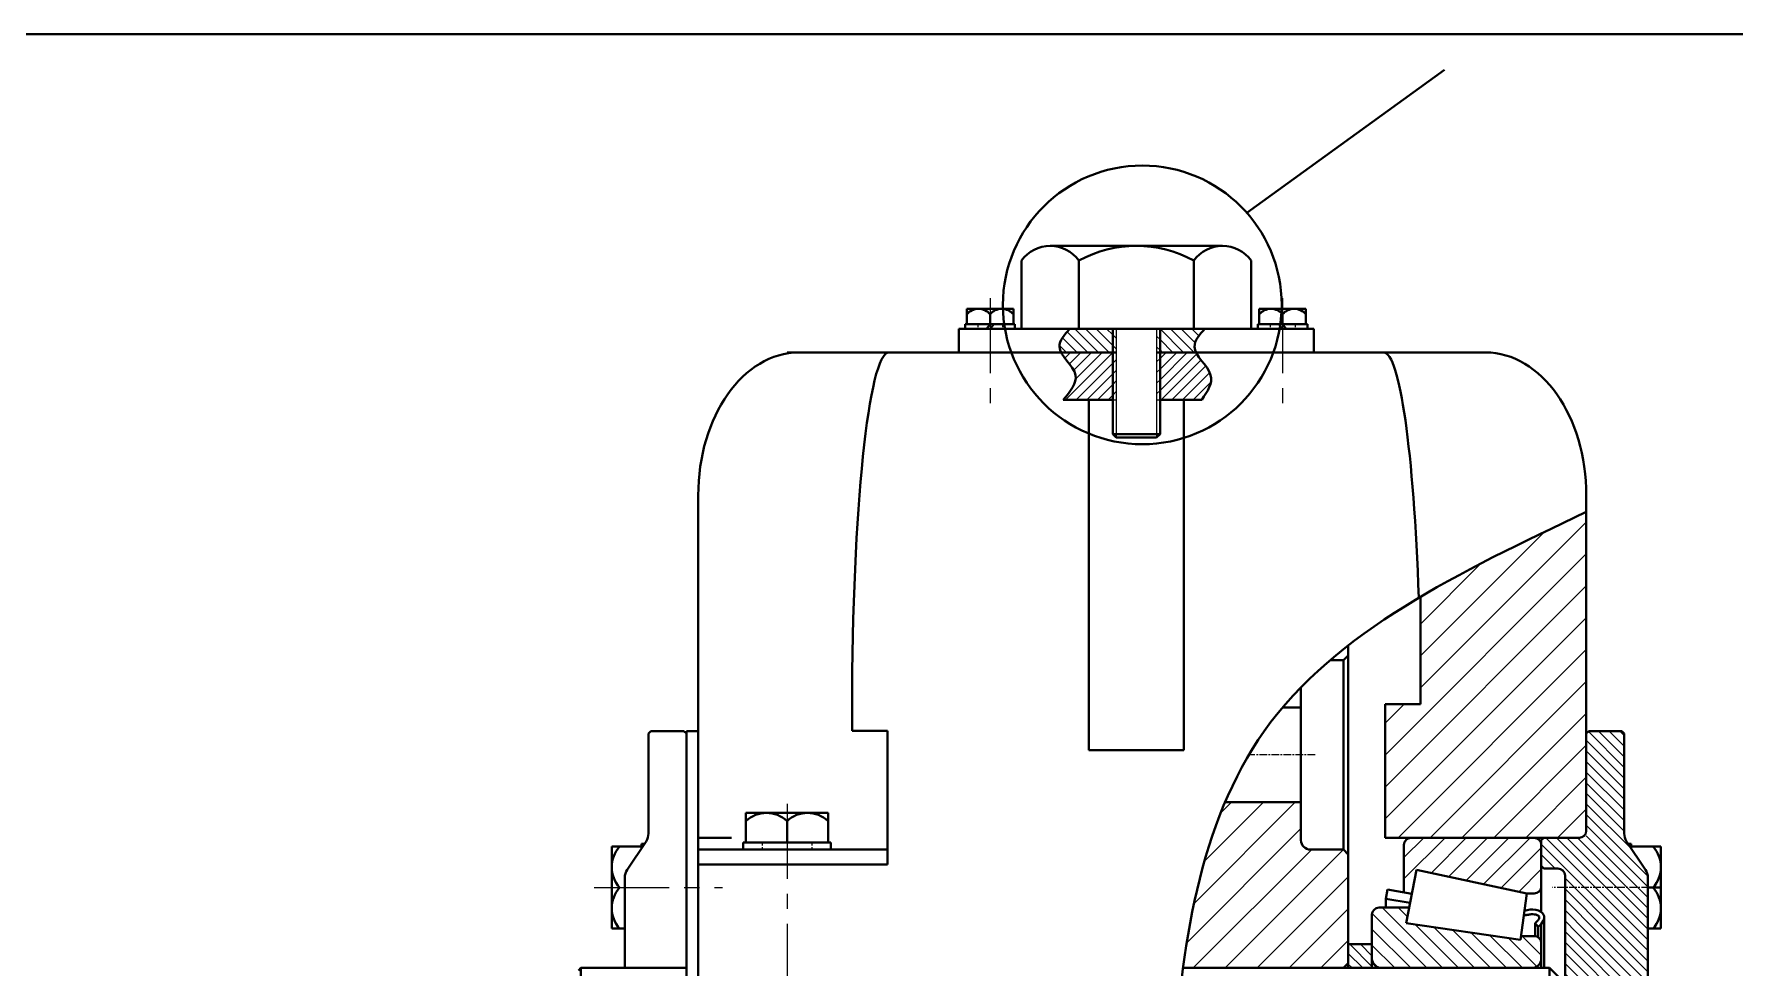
# Model space of a CAD drawing. Header units: millimetres. Extents: x -11382 to 23553, y -372 to 10786.
# Drawn here: x 9218 to 9936, y 3184 to 3578 of the extents above; entities that cross this region are included whole.
import ezdxf

# ---------------------------------------------------------------- set-up
doc = ezdxf.new("R2010")
doc.units = ezdxf.units.MM
doc.header["$LTSCALE"] = 0.2
doc.linetypes.add('CENTER', pattern=[50.8, 31.75, -6.35, 6.35, -6.35])
doc.linetypes.add('HIDDEN', pattern=[9.525, 6.35, -3.175])
for name, color, linetype, lineweight in [('đướng nét đứt', 4, 'HIDDEN', 20), ('đường bao thấy', 7, 'Continuous', 40), ('đường mặt cắt', 160, 'Continuous', 15), ('đường nét mảnh', 220, 'Continuous', 15), ('đường nét tâm', 137, 'CENTER', 15)]:
    doc.layers.add(name, color=color, linetype=linetype, lineweight=lineweight)
pattern_1 = [(45, (4999.434, -2459.5155), (2.245064, -2.245064), [])]
pattern_2 = [(135, (-3078.215, -1969.9664), (-4.490128, -4.490128), [])]
pattern_3 = [(45, (-3078.215, -1969.9664), (-3.367596, 3.367596), [])]
pattern_4 = [(135, (7519.4643, -361.0252), (2.245064, 2.245064), [])]
pattern_5 = [(135, (-6775.051, 542.1053), (-2.245064, -2.245064), [])]
pattern_6 = [(45, (-6775.051, 542.1053), (-2.245064, 2.245064), [])]

# ---------------------------------------------------------------- blocks, each defined once
blk = doc.blocks.new('VB32228')
at = {"layer": 'đường mặt cắt', "ltscale": 0.5}
h = blk.add_hatch(dxfattribs=at)
h.set_pattern_fill('ANSI31', color=256, scale=2, angle=90, style=0)
h.set_pattern_definition(pattern_2)
h.paths.add_polyline_path([(16.98, 181.42), (18.91, 171.38), (22.25, 171.95), (22.25, 192, 0.414214), (19.25, 195), (-32.75, 195, 0.414214), (-35.75, 192), (-35.75, 174.49, 0.414214), (-32.75, 171.49), (-29.58, 171.49)])
h = blk.add_hatch(dxfattribs=at)
h.set_pattern_fill('ANSI31', color=256, scale=1.5, style=0)
h.set_pattern_definition(pattern_3)
h.paths.add_polyline_path([(31.75, 140, 0.414214), (35.75, 144), (35.75, 162.5, 0.414214), (32.75, 165.5), (20.05, 165.5), (21.32, 158.92), (-26.9, 151.85), (-27.12, 153.5), (-32.75, 153.5, 0.414214), (-35.75, 150.5), (-35.75, 144, 0.414214), (-31.75, 140)])
h = blk.add_hatch(dxfattribs=at)
h.set_pattern_fill('ANSI31', color=256, angle=90, style=0)
h.set_pattern_definition(pattern_1)
h.paths.add_polyline_path([(35.75, 140), (35.75, 150), (45.75, 150), (45.75, 140)])
h = blk.add_hatch(dxfattribs=at)
h.set_pattern_fill('ANSI31', color=256, scale=1.5, style=0)
h.set_pattern_definition(pattern_3)
h.paths.add_polyline_path([(21.32, -18.92), (20.05, -25.5), (32.75, -25.5, 0.414214), (35.75, -22.5), (35.75, -4, 0.414214), (31.75, 0), (-31.75, 0, 0.414214), (-35.75, -4), (-35.75, -10.5, 0.414214), (-32.75, -13.5), (-27.12, -13.5), (-26.9, -11.85)])
h = blk.add_hatch(dxfattribs=at)
h.set_pattern_fill('ANSI31', color=256, angle=90, style=0)
h.set_pattern_definition(pattern_1)
h.paths.add_polyline_path([(45.75, 0), (45.75, -10), (35.75, -10), (35.75, 0)])
h = blk.add_hatch(dxfattribs=at)
h.set_pattern_fill('ANSI31', color=256, scale=2, angle=90, style=0)
h.set_pattern_definition(pattern_2)
h.paths.add_polyline_path([(19.25, -55, 0.414214), (22.25, -52), (22.25, -31.95), (18.91, -31.38), (16.98, -41.42), (-29.58, -31.49), (-32.75, -31.49, 0.414214), (-35.75, -34.49), (-35.75, -52, 0.414214), (-32.75, -55)])
at = {"layer": 'đường bao thấy', "ltscale": 0.5}
for p, q in [((-32.75, 195), (19.25, 195)), ((-35.75, 192), (-35.75, 163.6)), ((22.25, 192), (22.25, 171.95)), ((-29.58, 171.49), (16.98, 181.42)), ((16.98, 181.42), (21.32, 158.92)), ((18.91, 171.38), (29.17, 173.13)), ((29.17, 173.13), (29.9, 169.2)), ((-29.58, 171.49), (-32.75, 171.49)), ((-29.58, 171.49), (-26.9, 151.85)), ((19.67, 167.46), (29.9, 169.2)), ((32.75, 165.5), (20.05, 165.5)), ((29.9, 169.2), (29.9, 165.5)), ((-36.89, 161.26), (-36.89, 140)), ((-35.75, 158.67), (-35.75, 140)), ((-34.45, 157.44), (-33.14, 158.96)), ((-33.14, 158.96), (-33.14, 153.47)), ((-26.9, 151.85), (21.32, 158.92)), ((35.75, 140), (35.75, 162.5)), ((-34.45, 157.44), (-34.45, 152.97)), ((-32.75, 153.5), (-27.12, 153.5)), ((35.75, 140), (35.75, 150)), ((35.75, 150), (45.75, 150)), ((45.75, 150), (45.75, 140)), ((-31.75, 140), (31.75, 140)), ((35.75, 140), (45.75, 140)), ((-36.89, -21.26), (-36.89, 0)), ((-35.75, -18.67), (-35.75, 0)), ((-31.75, 0), (31.75, 0)), ((45.75, 0), (35.75, 0)), ((35.75, -10), (35.75, 0)), ((35.75, 0), (35.75, -22.5)), ((45.75, -10), (45.75, 0)), ((-34.45, -17.44), (-34.45, -12.97)), ((-33.14, -18.96), (-33.14, -13.47)), ((-32.75, -13.5), (-27.12, -13.5)), ((-29.58, -31.49), (-26.9, -11.85)), ((-26.9, -11.85), (21.32, -18.92)), ((45.75, -10), (35.75, -10)), ((-34.45, -17.44), (-33.14, -18.96)), ((16.98, -41.42), (21.32, -18.92)), ((-35.75, -52), (-35.75, -23.6)), ((19.67, -27.46), (29.9, -29.2)), ((32.75, -25.5), (20.05, -25.5)), ((29.9, -29.2), (29.9, -25.5)), ((-29.58, -31.49), (-32.75, -31.49)), ((-29.58, -31.49), (16.98, -41.42)), ((18.91, -31.38), (29.17, -33.13)), ((22.25, -52), (22.25, -31.95)), ((29.17, -33.13), (29.9, -29.2)), ((-32.75, -55), (19.25, -55))]:
    blk.add_line(p, q, dxfattribs=at)
for centre, radius, start, end in [((-32.75, 192), 3, 90, 180), ((19.25, 192), 3, 0, 90), ((-32.75, 174.49), 3, 180, 270), ((32.75, 162.5), 3, 0, 90), ((-32.75, 150.5), 3, 90, 180), ((-31.75, 144), 4, 180, 270), ((31.75, 144), 4, 270, 0), ((-31.75, -4), 4, 90, 180), ((31.75, -4), 4, 0, 90), ((-32.75, -10.5), 3, 180, 270), ((32.75, -22.5), 3, 270, 0), ((-32.75, -34.49), 3, 90, 180), ((-32.75, -52), 3, 180, 270), ((19.25, -52), 3, 270, 0)]:
    blk.add_arc(centre, radius, start, end, dxfattribs=at)
for points in [[(-28.58, 164.18), (-33.49, 164.56), (-36.76, 162.31), (-36.54, 159.85), (-34.45, 157.44)], [(-28.58, -24.18), (-33.49, -24.56), (-36.76, -22.31), (-36.54, -19.85), (-34.45, -17.44)]]:
    blk.add_spline(points, degree=3, dxfattribs=at)
for points in [[(-28.33, 162.33), (-29.32, 162.3), (-29.6, 162.37), (-30.43, 162.54), (-30.94, 162.63), (-31.91, 162.72), (-32.36, 162.72), (-33, 162.62), (-33.21, 162.58), (-33.61, 162.47), (-33.81, 162.4), (-34.22, 162.22), (-34.41, 162.1), (-34.7, 161.89), (-34.79, 161.79), (-34.85, 161.7), (-34.86, 161.67), (-34.87, 161.65), (-34.87, 161.64), (-34.88, 161.6), (-34.89, 161.58), (-34.9, 161.49), (-34.9, 161.41), (-34.88, 161.16), (-34.84, 160.98), (-34.73, 160.68), (-34.67, 160.56), (-34.52, 160.32), (-34.42, 160.19), (-34.08, 159.79), (-33.75, 159.48), (-33.29, 159.08), (-33.22, 159.02), (-33.14, 158.96)], [(-28.33, -22.33), (-29.32, -22.3), (-29.6, -22.37), (-30.43, -22.54), (-30.94, -22.63), (-31.91, -22.72), (-32.36, -22.72), (-33, -22.62), (-33.21, -22.58), (-33.61, -22.47), (-33.81, -22.4), (-34.22, -22.22), (-34.41, -22.1), (-34.7, -21.89), (-34.79, -21.79), (-34.85, -21.7), (-34.86, -21.67), (-34.87, -21.65), (-34.87, -21.64), (-34.88, -21.6), (-34.89, -21.58), (-34.9, -21.49), (-34.9, -21.41), (-34.88, -21.16), (-34.84, -20.98), (-34.73, -20.68), (-34.67, -20.56), (-34.52, -20.32), (-34.42, -20.19), (-34.08, -19.79), (-33.75, -19.48), (-33.29, -19.08), (-33.22, -19.02), (-33.14, -18.96)]]:
    blk.add_open_spline(points, degree=3, knots=[0, 0, 0, 0, 0.907482, 0.907482, 2.722447, 2.722447, 4.537412, 4.537412, 5.361755, 5.361755, 6.186099, 6.186099, 7.234707, 7.234707, 8.283315, 8.283315, 8.792168, 8.792168, 9.110987, 9.110987, 9.429805, 9.429805, 10.067442, 10.067442, 11.103996, 11.103996, 11.883103, 11.883103, 12.66221, 12.66221, 14.266379, 14.266379, 14.551213, 14.551213, 14.551213, 14.551213], dxfattribs=at)
blk = doc.blocks.new('HCC')
at = {"layer": 'đường mặt cắt', "ltscale": 5}
h = blk.add_hatch(dxfattribs=at)
h.set_pattern_fill('ANSI31', color=256, angle=90, style=0)
h.set_pattern_definition(pattern_5)
edge = h.paths.add_edge_path()
edge.add_line((-6.74, 340), (-24.92, 340))
edge.add_spline(control_points=[(-24.92, 340), (-27.11, 337.48), (-30.02, 334.13), (-28.93, 330.81), (-28.51, 330)], knot_values=[0, 0, 0, 0, 8.701527, 11.517653, 11.517653, 11.517653, 11.517653], degree=3, periodic=0)
edge.add_line((-28.51, 330), (-6.74, 330))
edge.add_line((-6.74, 330), (-6.74, 340))
h = blk.add_hatch(dxfattribs=at)
h.set_pattern_fill('ANSI31', color=256, angle=90, style=0)
h.set_pattern_definition(pattern_5)
h.paths.add_polyline_path([(-5.24, 340), (-6.74, 340), (-6.74, 330), (-5.24, 330)])
h = blk.add_hatch(dxfattribs=at)
h.set_pattern_fill('ANSI31', color=256, angle=90, style=0)
h.set_pattern_definition(pattern_5)
h.paths.add_polyline_path([(-5.24, 340), (-6.74, 340), (-6.74, 330), (-5.24, 330)])
h = blk.add_hatch(dxfattribs=at)
h.set_pattern_fill('ANSI31', color=256, angle=90, style=0)
h.set_pattern_definition(pattern_5)
h.paths.add_polyline_path([(11.76, 330), (13.26, 330), (13.26, 340), (11.76, 340)])
h = blk.add_hatch(dxfattribs=at)
h.set_pattern_fill('ANSI31', color=256, angle=90, style=0)
h.set_pattern_definition(pattern_5)
h.paths.add_polyline_path([(11.76, 330), (13.26, 330), (13.26, 340), (11.76, 340)])
h = blk.add_hatch(dxfattribs=at)
h.set_pattern_fill('ANSI31', color=256, angle=90, style=0)
h.set_pattern_definition(pattern_5)
edge = h.paths.add_edge_path()
edge.add_line((13.26, 330), (28.46, 330))
edge.add_spline(control_points=[(28.46, 330), (28.07, 330.81), (27.06, 334.12), (29.94, 337.47), (32.11, 340)], knot_values=[0, 0, 0, 0, 2.82765, 11.529177, 11.529177, 11.529177, 11.529177], degree=3, periodic=0)
edge.add_line((32.11, 340), (13.26, 340))
edge.add_line((13.26, 340), (13.26, 330))
h = blk.add_hatch(dxfattribs=at)
h.set_pattern_fill('ANSI31', color=256, style=0)
h.set_pattern_definition(pattern_6)
edge = h.paths.add_edge_path()
edge.add_line((-6.74, 330), (-28.51, 330))
edge.add_spline(control_points=[(-28.51, 330), (-28.48, 329.95), (-28.46, 329.9), (-28.43, 329.84)], knot_values=[11.517653, 11.517653, 11.517653, 11.517653, 11.697368, 11.697368, 11.697368, 11.697368], degree=3, periodic=0)
edge.add_spline(control_points=[(-28.43, 329.84), (-28.34, 329.68), (-28.25, 329.52), (-28.16, 329.36)], knot_values=[11.697368, 11.697368, 11.697368, 11.697368, 12.2559, 12.2559, 12.2559, 12.2559], degree=3, periodic=0)
edge.add_spline(control_points=[(-28.16, 329.36), (-27.82, 328.8), (-27.43, 328.23), (-27, 327.67)], knot_values=[12.2559, 12.2559, 12.2559, 12.2559, 14.209617, 14.209617, 14.209617, 14.209617], degree=3, periodic=0)
edge.add_spline(control_points=[(-27, 327.67), (-26.77, 327.37), (-26.53, 327.06), (-26.29, 326.75)], knot_values=[14.209617, 14.209617, 14.209617, 14.209617, 15.266799, 15.266799, 15.266799, 15.266799], degree=3, periodic=0)
edge.add_spline(control_points=[(-26.29, 326.75), (-25.86, 326.2), (-25.41, 325.65), (-24.98, 325.1)], knot_values=[15.266799, 15.266799, 15.266799, 15.266799, 17.17886, 17.17886, 17.17886, 17.17886], degree=3, periodic=0)
edge.add_spline(control_points=[(-24.98, 325.1), (-24.71, 324.75), (-24.45, 324.4), (-24.2, 324.05)], knot_values=[17.17886, 17.17886, 17.17886, 17.17886, 18.37845, 18.37845, 18.37845, 18.37845], degree=3, periodic=0)
edge.add_spline(control_points=[(-24.2, 324.05), (-23.81, 323.51), (-23.45, 322.96), (-23.16, 322.41)], knot_values=[18.37845, 18.37845, 18.37845, 18.37845, 20.252073, 20.252073, 20.252073, 20.252073], degree=3, periodic=0)
edge.add_spline(control_points=[(-23.16, 322.41), (-23.08, 322.26), (-23, 322.11), (-22.93, 321.96)], knot_values=[20.252073, 20.252073, 20.252073, 20.252073, 20.767584, 20.767584, 20.767584, 20.767584], degree=3, periodic=0)
edge.add_spline(control_points=[(-22.93, 321.96), (-22.78, 321.65), (-22.66, 321.34), (-22.56, 321.03)], knot_values=[20.767584, 20.767584, 20.767584, 20.767584, 21.832298, 21.832298, 21.832298, 21.832298], degree=3, periodic=0)
edge.add_spline(control_points=[(-22.56, 321.03), (-22.52, 320.92), (-22.49, 320.82), (-22.47, 320.71)], knot_values=[21.832298, 21.832298, 21.832298, 21.832298, 22.190688, 22.190688, 22.190688, 22.190688], degree=3, periodic=0)
edge.add_spline(control_points=[(-22.47, 320.71), (-22.44, 320.62), (-22.41, 320.46), (-22.38, 320.31), (-22.37, 320.25)], knot_values=[22.190688, 22.190688, 22.190688, 22.190688, 22.502391, 22.717553, 22.717553, 22.717553, 22.717553], degree=3, periodic=0)
edge.add_spline(control_points=[(-22.37, 320.25), (-22.35, 320.14), (-22.34, 320.04), (-22.33, 319.93)], knot_values=[22.717553, 22.717553, 22.717553, 22.717553, 23.072992, 23.072992, 23.072992, 23.072992], degree=3, periodic=0)
edge.add_spline(control_points=[(-22.33, 319.93), (-22.31, 319.67), (-22.3, 319.41), (-22.31, 319.15)], knot_values=[23.072992, 23.072992, 23.072992, 23.072992, 23.960928, 23.960928, 23.960928, 23.960928], degree=3, periodic=0)
edge.add_spline(control_points=[(-22.31, 319.15), (-22.32, 318.99), (-22.33, 318.84), (-22.35, 318.68)], knot_values=[23.960928, 23.960928, 23.960928, 23.960928, 24.484128, 24.484128, 24.484128, 24.484128], degree=3, periodic=0)
edge.add_spline(control_points=[(-22.35, 318.68), (-22.38, 318.52), (-22.4, 318.36), (-22.44, 318.2)], knot_values=[24.484128, 24.484128, 24.484128, 24.484128, 25.02543, 25.02543, 25.02543, 25.02543], degree=3, periodic=0)
edge.add_spline(control_points=[(-22.44, 318.2), (-22.47, 318.02), (-22.52, 317.85), (-22.57, 317.67)], knot_values=[25.02543, 25.02543, 25.02543, 25.02543, 25.621891, 25.621891, 25.621891, 25.621891], degree=3, periodic=0)
edge.add_spline(control_points=[(-22.57, 317.67), (-22.62, 317.48), (-22.69, 317.29), (-22.76, 317.09)], knot_values=[25.621891, 25.621891, 25.621891, 25.621891, 26.266491, 26.266491, 26.266491, 26.266491], degree=3, periodic=0)
edge.add_spline(control_points=[(-22.76, 317.09), (-22.82, 316.94), (-22.88, 316.78), (-22.95, 316.62)], knot_values=[26.266491, 26.266491, 26.266491, 26.266491, 26.792722, 26.792722, 26.792722, 26.792722], degree=3, periodic=0)
edge.add_spline(control_points=[(-22.95, 316.62), (-23.04, 316.41), (-23.14, 316.2), (-23.24, 315.99)], knot_values=[26.792722, 26.792722, 26.792722, 26.792722, 27.504381, 27.504381, 27.504381, 27.504381], degree=3, periodic=0)
edge.add_spline(control_points=[(-23.24, 315.99), (-23.36, 315.75), (-23.49, 315.52), (-23.63, 315.28)], knot_values=[27.504381, 27.504381, 27.504381, 27.504381, 28.294007, 28.294007, 28.294007, 28.294007], degree=3, periodic=0)
edge.add_spline(control_points=[(-23.63, 315.28), (-23.81, 314.96), (-24.01, 314.65), (-24.22, 314.33)], knot_values=[28.294007, 28.294007, 28.294007, 28.294007, 29.349881, 29.349881, 29.349881, 29.349881], degree=3, periodic=0)
edge.add_spline(control_points=[(-24.22, 314.33), (-24.52, 313.88), (-24.85, 313.43), (-25.19, 312.98)], knot_values=[29.349881, 29.349881, 29.349881, 29.349881, 30.855619, 30.855619, 30.855619, 30.855619], degree=3, periodic=0)
edge.add_spline(control_points=[(-25.19, 312.98), (-25.53, 312.53), (-25.89, 312.07), (-26.26, 311.62)], knot_values=[30.855619, 30.855619, 30.855619, 30.855619, 32.362965, 32.362965, 32.362965, 32.362965], degree=3, periodic=0)
edge.add_spline(control_points=[(-26.26, 311.62), (-26.7, 311.08), (-27.15, 310.54), (-27.61, 310)], knot_values=[32.362965, 32.362965, 32.362965, 32.362965, 34.162521, 34.162521, 34.162521, 34.162521], degree=3, periodic=0)
edge.add_line((-27.61, 310), (-6.74, 310))
edge.add_line((-6.74, 310), (-6.74, 330))
h = blk.add_hatch(dxfattribs=at)
h.set_pattern_fill('ANSI31', color=256, style=0)
h.set_pattern_definition(pattern_6)
h.paths.add_polyline_path([(-5.24, 330), (-6.74, 330), (-6.74, 310), (-5.24, 310)])
h = blk.add_hatch(dxfattribs=at)
h.set_pattern_fill('ANSI31', color=256, style=0)
h.set_pattern_definition(pattern_6)
h.paths.add_polyline_path([(-5.24, 330), (-6.74, 330), (-6.74, 310), (-5.24, 310)])
h = blk.add_hatch(dxfattribs=at)
h.set_pattern_fill('ANSI31', color=256, style=0)
h.set_pattern_definition(pattern_6)
h.paths.add_polyline_path([(13.26, 330), (11.76, 330), (11.76, 310), (13.26, 310)])
h = blk.add_hatch(dxfattribs=at)
h.set_pattern_fill('ANSI31', color=256, style=0)
h.set_pattern_definition(pattern_6)
h.paths.add_polyline_path([(13.26, 330), (11.76, 330), (11.76, 310), (13.26, 310)])
h = blk.add_hatch(dxfattribs=at)
h.set_pattern_fill('ANSI31', color=256, style=0)
h.set_pattern_definition(pattern_6)
edge = h.paths.add_edge_path()
edge.add_spline(control_points=[(34.46, 320.94), (34.32, 321.32), (34.16, 321.69), (33.96, 322.06)], knot_values=[20.676333, 20.676333, 20.676333, 20.676333, 21.934636, 21.934636, 21.934636, 21.934636], degree=3, periodic=0)
edge.add_spline(control_points=[(33.96, 322.06), (33.84, 322.29), (33.71, 322.51), (33.57, 322.74)], knot_values=[19.902154, 19.902154, 19.902154, 19.902154, 20.676333, 20.676333, 20.676333, 20.676333], degree=3, periodic=0)
edge.add_spline(control_points=[(33.57, 322.74), (33.38, 323.06), (33.16, 323.39), (32.94, 323.71)], knot_values=[18.798379, 18.798379, 18.798379, 18.798379, 19.902154, 19.902154, 19.902154, 19.902154], degree=3, periodic=0)
edge.add_spline(control_points=[(32.94, 323.71), (32.75, 323.98), (32.55, 324.25), (32.34, 324.52)], knot_values=[17.867803, 17.867803, 17.867803, 17.867803, 18.798379, 18.798379, 18.798379, 18.798379], degree=3, periodic=0)
edge.add_spline(control_points=[(32.34, 324.52), (31.84, 325.2), (31.3, 325.87), (30.78, 326.54)], knot_values=[15.547429, 15.547429, 15.547429, 15.547429, 17.867803, 17.867803, 17.867803, 17.867803], degree=3, periodic=0)
edge.add_spline(control_points=[(30.78, 326.54), (30.19, 327.29), (29.62, 328.04), (29.15, 328.79)], knot_values=[12.938819, 12.938819, 12.938819, 12.938819, 15.547429, 15.547429, 15.547429, 15.547429], degree=3, periodic=0)
edge.add_spline(control_points=[(29.15, 328.79), (29.03, 328.97), (28.91, 329.16), (28.8, 329.35)], knot_values=[12.282833, 12.282833, 12.282833, 12.282833, 12.938819, 12.938819, 12.938819, 12.938819], degree=3, periodic=0)
edge.add_spline(control_points=[(28.8, 329.35), (28.68, 329.57), (28.56, 329.78), (28.46, 330)], knot_values=[11.529177, 11.529177, 11.529177, 11.529177, 12.282833, 12.282833, 12.282833, 12.282833], degree=3, periodic=0)
edge.add_line((28.46, 330), (13.26, 330))
edge.add_line((13.26, 330), (13.26, 310))
edge.add_line((13.26, 310), (30.84, 310))
edge.add_spline(control_points=[(30.84, 310), (31.03, 310.26), (31.22, 310.52), (31.41, 310.79)], knot_values=[33.015067, 33.015067, 33.015067, 33.015067, 33.857093, 33.857093, 33.857093, 33.857093], degree=3, periodic=0)
edge.add_spline(control_points=[(31.41, 310.79), (31.79, 311.32), (32.15, 311.86), (32.49, 312.4)], knot_values=[31.286862, 31.286862, 31.286862, 31.286862, 33.015067, 33.015067, 33.015067, 33.015067], degree=3, periodic=0)
edge.add_spline(control_points=[(32.49, 312.4), (32.75, 312.8), (33, 313.21), (33.23, 313.62)], knot_values=[29.973225, 29.973225, 29.973225, 29.973225, 31.286862, 31.286862, 31.286862, 31.286862], degree=3, periodic=0)
edge.add_spline(control_points=[(33.23, 313.62), (33.43, 313.97), (33.61, 314.33), (33.78, 314.68)], knot_values=[28.825483, 28.825483, 28.825483, 28.825483, 29.973225, 29.973225, 29.973225, 29.973225], degree=3, periodic=0)
edge.add_spline(control_points=[(33.78, 314.68), (33.93, 314.99), (34.06, 315.31), (34.19, 315.62)], knot_values=[27.807989, 27.807989, 27.807989, 27.807989, 28.825483, 28.825483, 28.825483, 28.825483], degree=3, periodic=0)
edge.add_spline(control_points=[(34.19, 315.62), (34.29, 315.89), (34.39, 316.16), (34.47, 316.43)], knot_values=[26.921353, 26.921353, 26.921353, 26.921353, 27.807989, 27.807989, 27.807989, 27.807989], degree=3, periodic=0)
edge.add_spline(control_points=[(34.47, 316.43), (34.53, 316.63), (34.58, 316.83), (34.63, 317.03)], knot_values=[26.270908, 26.270908, 26.270908, 26.270908, 26.921353, 26.921353, 26.921353, 26.921353], degree=3, periodic=0)
edge.add_spline(control_points=[(34.63, 317.03), (34.67, 317.2), (34.71, 317.37), (34.73, 317.55)], knot_values=[25.703045, 25.703045, 25.703045, 25.703045, 26.270908, 26.270908, 26.270908, 26.270908], degree=3, periodic=0)
edge.add_spline(control_points=[(34.73, 317.55), (34.77, 317.76), (34.8, 317.97), (34.82, 318.18)], knot_values=[25.011008, 25.011008, 25.011008, 25.011008, 25.703045, 25.703045, 25.703045, 25.703045], degree=3, periodic=0)
edge.add_spline(control_points=[(34.82, 318.18), (34.83, 318.35), (34.84, 318.52), (34.84, 318.69)], knot_values=[24.448451, 24.448451, 24.448451, 24.448451, 25.011008, 25.011008, 25.011008, 25.011008], degree=3, periodic=0)
edge.add_spline(control_points=[(34.84, 318.69), (34.84, 318.84), (34.84, 319), (34.83, 319.16)], knot_values=[23.927412, 23.927412, 23.927412, 23.927412, 24.448451, 24.448451, 24.448451, 24.448451], degree=3, periodic=0)
edge.add_spline(control_points=[(34.83, 319.16), (34.81, 319.43), (34.78, 319.7), (34.73, 319.97)], knot_values=[23.018654, 23.018654, 23.018654, 23.018654, 23.927412, 23.927412, 23.927412, 23.927412], degree=3, periodic=0)
edge.add_spline(control_points=[(34.73, 319.97), (34.7, 320.13), (34.66, 320.28), (34.62, 320.44), (34.62, 320.44)], knot_values=[22.499288, 22.499288, 22.499288, 22.499288, 23.01555, 23.018654, 23.018654, 23.018654, 23.018654], degree=3, periodic=0)
edge.add_spline(control_points=[(34.62, 320.44), (34.57, 320.61), (34.52, 320.78), (34.46, 320.94)], knot_values=[21.934636, 21.934636, 21.934636, 21.934636, 22.499288, 22.499288, 22.499288, 22.499288], degree=3, periodic=0)
h = blk.add_hatch(dxfattribs=at)
h.set_pattern_fill('ANSI31', color=256, scale=3, style=0)
h.set_pattern_definition([(45, (-7897.663, 553.355), (-6.735192, 6.735192), [])])
edge = h.paths.add_edge_path()
edge.add_spline(control_points=[(123.25, 226.23), (145.44, 239.71), (169.34, 251.16), (193.25, 262.61)], knot_values=[0, 0, 0, 0, 77.311745, 77.311745, 77.311745, 77.311745], degree=3, periodic=0)
edge.add_line((193.25, 262.61), (193.25, 169))
edge.add_line((193.25, 169), (193.25, 128))
edge.add_arc((190.25, 128), 3, -90, 0, ccw=False)
edge.add_line((190.25, 125), (175.25, 125))
edge.add_line((175.25, 125), (108.25, 125))
edge.add_line((108.25, 125), (108.25, 181.48))
edge.add_line((108.25, 181.48), (123.25, 181.48))
edge.add_line((123.25, 181.48), (123.25, 226.23))
at = {"layer": 'đường mặt cắt', "ltscale": 0.5}
h = blk.add_hatch(dxfattribs=at)
h.set_pattern_fill('ANSI31', color=256, angle=90, style=0)
h.set_pattern_definition(pattern_4)
edge = h.paths.add_edge_path()
edge.add_ellipse((181.25, 109), major_axis=(-2.12, 2.12), ratio=1, start_angle=225, end_angle=315)
edge.add_line((181.25, 112), (175.25, 112))
edge.add_line((175.25, 112), (174.25, 113))
edge.add_line((174.25, 113), (174.25, 124))
edge.add_line((174.25, 124), (175.25, 125))
edge.add_line((175.25, 125), (190.25, 125))
edge.add_line((190.25, 125), (193.25, 125))
edge.add_line((193.25, 125), (193.25, 169))
edge.add_line((193.25, 169), (194.25, 170))
edge.add_line((194.25, 170), (208.25, 170))
edge.add_line((208.25, 170), (209.25, 169))
edge.add_line((209.25, 169), (209.25, 126.82))
edge.add_ellipse((215.25, 126.82), major_axis=(-4.24, 4.24), ratio=1, start_angle=45, end_angle=78.69007)
edge.add_line((210.26, 123.49), (218.25, 111.51))
edge.add_ellipse((213.25, 108.18), major_axis=(-4.24, -4.24), ratio=1, start_angle=135, end_angle=168.69007, ccw=False)
edge.add_line((219.25, 108.18), (219.25, 85))
edge.add_line((219.25, 85), (184.25, 85))
edge.add_line((184.25, 85), (184.25, 109))
h = blk.add_hatch(dxfattribs=at)
h.set_pattern_fill('ANSI31', color=256, scale=3, style=0)
h.set_pattern_definition([(45, (44.253, 0), (-6.7352, 6.7352), [])])
h.paths.add_polyline_path([(12.49, 120.06), (12.63, 120.1), (12.53, 120.08), (12.44, 120.06), (12.34, 120.04)])
h.paths.add_polyline_path([(14.82, 121.42), (14.91, 121.54), (14.84, 121.46), (14.78, 121.39), (14.72, 121.31)])
h.paths.add_polyline_path([(14.55, 121.13), (14.65, 121.24), (14.58, 121.17), (14.51, 121.1), (14.44, 121.04)])
h.paths.add_polyline_path([(40.72, 140), (40.29, 138.98), (39.24, 136.42), (38.23, 133.84), (37.25, 131.23), (36.31, 128.61), (35.39, 125.96), (34.51, 123.3), (33.66, 120.61), (32.83, 117.9), (32.04, 115.18), (31.28, 112.43), (30.54, 109.67), (29.83, 106.89), (29.15, 104.1), (28.49, 101.28), (27.86, 98.46), (27.26, 95.61), (26.68, 92.75), (26.13, 89.88), (25.6, 87), (25.09, 84.1), (24.6, 81.19), (24.14, 78.26), (23.7, 75.33), (23.28, 72.39), (22.95, 70), (90.75, 70), (92.75, 72), (92.75, 118), (90.75, 120), (76.75, 120), (76.65, 120), (76.56, 120), (76.46, 120.01), (76.36, 120.02), (76.26, 120.03), (76.17, 120.04), (76.07, 120.06), (75.97, 120.08), (75.88, 120.1), (75.78, 120.12), (75.69, 120.14), (75.59, 120.17), (75.5, 120.2), (75.41, 120.23), (75.31, 120.27), (75.22, 120.3), (75.13, 120.34), (75.04, 120.38), (74.95, 120.43), (74.87, 120.47), (74.78, 120.52), (74.7, 120.57), (74.61, 120.62), (74.53, 120.67), (74.45, 120.73), (74.37, 120.79), (74.29, 120.85), (74.22, 120.91), (74.14, 120.97), (74.07, 121.04), (73.99, 121.1), (73.92, 121.17), (73.86, 121.24), (73.79, 121.31), (73.72, 121.39), (73.66, 121.46), (73.6, 121.54), (73.54, 121.62), (73.48, 121.7), (73.43, 121.78), (73.37, 121.86), (73.32, 121.94), (73.27, 122.03), (73.23, 122.11), (73.18, 122.2), (73.14, 122.29), (73.1, 122.38), (73.06, 122.47), (73.02, 122.56), (72.99, 122.65), (72.95, 122.75), (72.93, 122.84), (72.9, 122.93), (72.87, 123.03), (72.85, 123.12), (72.83, 123.22), (72.81, 123.32), (72.8, 123.41), (72.78, 123.51), (72.77, 123.61), (72.76, 123.71), (72.76, 123.8), (72.75, 123.9), (72.75, 124), (72.75, 140)])
h.paths.add_polyline_path([(14.26, 120.87), (14.37, 120.97), (14.29, 120.91), (14.21, 120.85), (14.14, 120.79)])
h.paths.add_polyline_path([(15.75, 123.8), (15.75, 123.88), (15.75, 124), (15.75, 123.9)])
h.paths.add_polyline_path([(13.94, 120.64), (14.06, 120.73), (13.98, 120.67), (13.89, 120.62), (13.81, 120.57)])
h.paths.add_polyline_path([(15.05, 121.73), (15.13, 121.86), (15.08, 121.78), (15.02, 121.7), (14.97, 121.62)])
h.paths.add_polyline_path([(13.6, 120.45), (13.72, 120.52), (13.64, 120.47), (13.55, 120.43), (13.46, 120.38)])
h.paths.add_polyline_path([(15.71, 123.41), (15.73, 123.56), (15.74, 123.71), (15.73, 123.61), (15.72, 123.51)])
h.paths.add_polyline_path([(13.24, 120.28), (13.37, 120.34), (13.28, 120.3), (13.19, 120.27), (13.1, 120.23)])
h.paths.add_polyline_path([(15.26, 122.07), (15.33, 122.2), (15.28, 122.11), (15.23, 122.03), (15.18, 121.94)])
h.paths.add_polyline_path([(12.87, 120.15), (13.01, 120.2), (12.91, 120.17), (12.82, 120.14), (12.72, 120.12)])
h.paths.add_polyline_path([(15.63, 123.03), (15.67, 123.17), (15.69, 123.32), (15.68, 123.22), (15.66, 123.12)])
h.paths.add_polyline_path([(12.1, 120.01), (12.24, 120.03), (12.14, 120.02), (12.05, 120.01), (11.95, 120)])
h.paths.add_polyline_path([(15.43, 122.42), (15.48, 122.56), (15.45, 122.47), (15.41, 122.38), (15.37, 122.29)])
h.paths.add_polyline_path([(11.82, 120), (11.85, 120), (11.75, 120)])
h.paths.add_polyline_path([(15.57, 122.79), (15.61, 122.93), (15.58, 122.84), (15.55, 122.75), (15.52, 122.65)])
h = blk.add_hatch(dxfattribs=at)
h.set_pattern_fill('ANSI31', color=256, angle=90, style=0)
h.set_pattern_definition(pattern_4)
h.paths.add_polyline_path([(184.25, 85), (219.25, 85), (219.25, 0), (184.25, 0)])
at = {"layer": 'đướng nét đứt'}
for p, q in [((-63.74, 342), (-63.74, 340)), ((-53.24, 342), (-53.24, 340)), ((59.75, 342), (59.75, 340)), ((70.25, 342), (70.25, 340)), ((-154.75, 123), (-154.75, 120)), ((-133.75, 123), (-133.75, 120))]:
    blk.add_line(p, q, dxfattribs=at)
at = {"layer": 'đướng nét đứt', "ltscale": 5}
for p, q in [((-6.74, 310), (-5.24, 310)), ((-6.74, 310), (-5.24, 310)), ((11.76, 310), (13.26, 310)), ((11.76, 310), (13.26, 310))]:
    blk.add_line(p, q, dxfattribs=at)
at = {"layer": 'đường bao thấy'}
for p, q in [((-33.11, 375), (39.63, 375)), ((-45.24, 368.83), (-45.24, 340)), ((-20.99, 368.83), (-20.99, 340)), ((27.51, 368.83), (27.51, 340)), ((51.76, 368.83), (51.76, 340)), ((-68.31, 348.4), (-48.68, 348.4)), ((-68.31, 348.4), (-68.31, 342)), ((-48.68, 348.4), (-48.68, 342)), ((74.81, 348.4), (55.18, 348.4)), ((55.18, 348.4), (55.18, 342)), ((74.81, 348.4), (74.81, 342)), ((-68.99, 342), (-47.99, 342)), ((-68.99, 342), (-68.99, 340)), ((-68.99, 340), (-47.99, 340)), ((-68.31, 342), (-48.68, 342)), ((-47.99, 342), (-47.99, 340)), ((51.76, 340), (-45.24, 340)), ((-6.74, 340), (-6.74, 295.45)), ((-6.74, 340), (13.26, 340)), ((-6.74, 340), (13.26, 340)), ((13.26, 340), (13.26, 295.45)), ((75.5, 342), (54.5, 342)), ((54.5, 342), (54.5, 340)), ((75.5, 340), (54.5, 340)), ((74.81, 342), (55.18, 342)), ((75.5, 342), (75.5, 340)), ((-6.74, 295.45), (13.26, 295.45)), ((-5.24, 294), (-6.74, 295.45)), ((-6.74, 295.45), (13.26, 295.45)), ((13.26, 295.45), (11.76, 294)), ((-5.24, 294), (11.76, 294)), ((-161.57, 135.5), (-126.93, 135.5)), ((-126.93, 135.5), (-126.93, 123)), ((-205.75, 120.5), (-205.75, 122.44)), ((-205.75, 122.44), (-204.45, 122.44)), ((-162.75, 123), (-125.75, 123)), ((-126.93, 123), (-161.57, 123)), ((-125.75, 123), (-125.75, 120)), ((212.25, 122.44), (210.96, 122.44)), ((212.25, 120.5), (212.25, 122.44)), ((-218.25, 86.62), (-218.25, 121.27)), ((-218.25, 121.27), (-205.75, 121.27)), ((-205.75, 121.27), (-205.75, 120.5)), ((-162.75, 120), (-125.75, 120)), ((224.75, 121.27), (212.25, 121.27)), ((212.25, 121.27), (212.25, 120.5)), ((224.75, 86.62), (224.75, 121.27)), ((-218.25, 86.62), (-212.75, 86.62)), ((224.75, 86.62), (219.25, 86.62))]:
    blk.add_line(p, q, dxfattribs=at)
at = {"layer": 'đường bao thấy', "ltscale": 5}
for p, q in [((-58.49, 346.11), (-58.49, 342)), ((65, 346.11), (65, 342)), ((78.25, 340), (-71.75, 340)), ((-71.75, 340), (-71.75, 330)), ((-60.04, 340), (-58.49, 342)), ((-58.49, 340), (-56.95, 342)), ((65, 340), (63.45, 342)), ((66.54, 340), (65, 342)), ((78.25, 330), (78.25, 340)), ((-144.25, 330), (-5.24, 330)), ((-71.75, 330), (-5.24, 330)), ((11.76, 330), (150.75, 330)), ((11.76, 330), (78.25, 330)), ((11.76, 330), (13.26, 330)), ((11.76, 330), (13.26, 330)), ((-27.61, 310), (-6.74, 310)), ((-16.75, 161.98), (-16.75, 310)), ((13.26, 310), (30.84, 310)), ((23.25, 161.98), (23.25, 310)), ((-181.75, -207.12), (-181.75, 269.59)), ((193.25, 157.75), (193.25, 269.59)), ((123.25, 181.48), (123.25, 226.81)), ((-116.75, 170.23), (-116.75, 180)), ((108.25, 181.48), (123.25, 181.48)), ((108.25, 125), (108.25, 181.48)), ((-186.75, -128), (-186.75, 170)), ((-186.75, 170), (-181.75, 170)), ((-16.75, 161.98), (23.25, 161.98)), ((-161.57, 135.5), (-161.57, 123)), ((-144.25, 132.01), (-144.25, 123)), ((-162.75, 123), (-162.75, 120)), ((-181.75, 120), (-101.75, 120)), ((224.75, 103.94), (219.25, 103.94))]:
    blk.add_line(p, q, dxfattribs=at)
at = {"layer": 'đường bao thấy', "ltscale": 0.5}
for p, q in [((90.75, 200), (92.75, 202)), ((92.75, 206.26), (92.75, 72)), ((90.75, 200), (85.07, 200)), ((90.75, 200), (90.75, 120)), ((72.75, 124), (72.75, 188.52)), ((72.75, 180), (64.99, 180)), ((123.25, 181.48), (108.25, 181.48)), ((-201.75, 170), (-202.75, 169)), ((-202.75, 169), (-202.75, 126.82)), ((-201.75, 170), (-187.75, 170)), ((-187.75, 170), (-186.75, 169)), ((-186.75, 169), (-186.75, 128)), ((-116.75, 170.23), (-101.75, 170.23)), ((-101.75, 170.23), (-101.75, 113.75)), ((193.25, 169), (194.25, 170)), ((193.25, 169), (193.25, 128)), ((208.25, 170), (194.25, 170)), ((208.25, 170), (209.25, 169)), ((209.25, 169), (209.25, 126.82)), ((72.75, 140), (40.72, 140)), ((-211.74, 111.51), (-203.75, 123.49)), ((-181.75, 125), (-167.75, 125)), ((190.48, 125), (108.25, 125)), ((175.25, 125), (174.25, 124)), ((174.25, 124), (174.25, 113)), ((190.25, 125), (175.25, 125)), ((218.25, 111.51), (210.26, 123.49)), ((90.75, 120), (76.75, 120)), ((90.75, 120), (92.75, 118)), ((-212.75, 108.18), (-212.75, 70)), ((-181.75, 113.75), (-101.75, 113.75)), ((-163.75, 113.75), (-164.75, 113.75)), ((175.25, 112), (174.25, 113)), ((181.25, 112), (175.25, 112)), ((184.25, 109), (184.25, 0)), ((219.25, 108.18), (219.25, 0)), ((92.75, 80), (92.75, 70)), ((92.75, 80), (92.75, 70)), ((90.75, 70), (92.75, 72)), ((92.75, 72), (92.75, 70)), ((-231.25, 70), (-232.25, 69)), ((-231.25, 70), (-186.72, 70)), ((-231.25, 70), (-231.25, -70)), ((22.95, 70), (177.75, 70)), ((22.95, 70), (90.75, 70)), ((22.95, 70), (90.75, 70)), ((177.75, 70), (182.75, 65)), ((177.75, 70), (177.75, -70))]:
    blk.add_line(p, q, dxfattribs=at)
at = {"layer": 'đường bao thấy'}
for centre, radius, start, end in [((-33.11, 360), 15, 36.08796, 143.91204), ((3.26, 324.24), 50.76, 61.46644, 118.53356), ((39.63, 360), 15, 36.08796, 143.91204)]:
    blk.add_arc(centre, radius, start, end, dxfattribs=at)
at = {"layer": 'đường bao thấy', "ltscale": 5}
for centre, radius, start, end in [((-63.4, 342), 6.4, 39.9332, 140.0668), ((-53.59, 342), 6.4, 39.9332, 140.0668), ((60.09, 342), 6.4, 39.9332, 140.0668), ((69.91, 342), 6.4, 39.9332, 140.0668), ((-152.91, 123), 12.5, 46.14622, 133.85378), ((-135.59, 123), 12.5, 46.14622, 133.85378), ((-205.2, 112.6), 13.04, 138.39928, 221.60072), ((211.71, 112.6), 13.04, 318.39928, 41.60072), ((-205.2, 95.28), 13.04, 138.39928, 221.60072), ((211.71, 95.28), 13.04, 318.39928, 41.60072)]:
    blk.add_arc(centre, radius, start, end, dxfattribs=at)
at = {"layer": 'đường bao thấy', "ltscale": 0.5}
for centre, radius, start, end in [((-208.75, 126.82), 6, 326.30993, 0), ((76.75, 124), 4, 180, 270), ((190.25, 128), 3, 270, 0), ((215.25, 126.82), 6, 180, 213.69007), ((-206.75, 108.18), 6, 146.30993, 180), ((181.25, 109), 3, 0, 90), ((213.25, 108.18), 6, 0, 33.69007), ((213.25, 108.18), 6, 0, 33.69007)]:
    blk.add_arc(centre, radius, start, end, dxfattribs=at)
at = {"layer": 'đường bao thấy', "ltscale": 5}
for centre, major_axis, ratio in [((-139.25, 269.59), (0, -60.41), 0.703503), ((-101.19, 180), (0, -150), 0.103738)]:
    blk.add_ellipse(centre, major_axis=major_axis, ratio=ratio, start_param=3.141593, end_param=4.712389, dxfattribs=at)
at = {"layer": 'đường bao thấy', "ltscale": 5, "extrusion": (0, 0, -1)}
for centre, major_axis, ratio, end_param in [((107.69, 180), (0, -150), 0.103738, 4.398222), ((150.75, 269.59), (0, -60.41), 0.703503, 4.712389)]:
    blk.add_ellipse(centre, major_axis=major_axis, ratio=ratio, start_param=3.141593, end_param=end_param, dxfattribs=at)
at = {"layer": 'đường bao thấy', "ltscale": 5}
for points in [[(-24.92, 340), (-29.22, 332.44), (-22.41, 320.44), (-27.61, 310)], [(193.25, 262.61), (57.23, 170), (18.97, 24.91), (53.95, -161.73), (179.13, -261.39)]]:
    blk.add_spline(points, degree=3, dxfattribs=at)
blk.add_open_spline([(32.11, 340), (29.94, 337.47), (24.32, 330.93), (38.12, 321.33), (33.43, 313.54), (30.84, 310)], degree=3, knots=[0, 0, 0, 0, 8.701527, 22.502391, 33.857093, 33.857093, 33.857093, 33.857093], dxfattribs=at)
at = {"layer": 'đường nét mảnh'}
for p, q in [((-5.24, 340), (-5.24, 294)), ((11.76, 340), (11.76, 294))]:
    blk.add_line(p, q, dxfattribs=at)
at = {"layer": 'đường nét tâm', "ltscale": 5}
for p, q in [((-58.49, 352.96), (-58.49, 307.3)), ((65, 352.96), (65, 307.3)), ((-144.25, 139.39), (-144.25, -53.83)), ((-225.71, 103.94), (-171.49, 103.94))]:
    blk.add_line(p, q, dxfattribs=at)
at = {"layer": 'đường nét tâm', "ltscale": 0.5}
for p, q in [((78.75, 160), (50.76, 160)), ((224.75, 103.94), (178.85, 103.94))]:
    blk.add_line(p, q, dxfattribs=at)
at = {"layer": 'đường bao thấy', "xscale": -1}
blk.add_blockref('VB32228', (138.5, -70), dxfattribs=at)

msp = doc.modelspace()

# ---------------------------------------------------------------- linework, layer by layer
at = {"layer": 'đường bao thấy'}
msp.add_line((9729.691, 3502.487), (9813.087, 3562.948), dxfattribs=at)
at = {"layer": 'đường bao thấy', "ltscale": 5}
msp.add_lwpolyline([(10494.311, 1727.833), (10494.311, 3578.033), (7878.511, 3578.033), (7878.511, 1727.833)], close=True, dxfattribs=at)
at = {"layer": 'đường bao thấy', "color": 2}
msp.add_circle((9685.514, 3463.61), 58.847, dxfattribs=at)

# ---------------------------------------------------------------- block references
at = {"layer": 'đường bao thấy'}
msp.add_blockref('HCC', (9679.748, 3113.535), dxfattribs=at)

doc.saveas('drawing.dxf')
